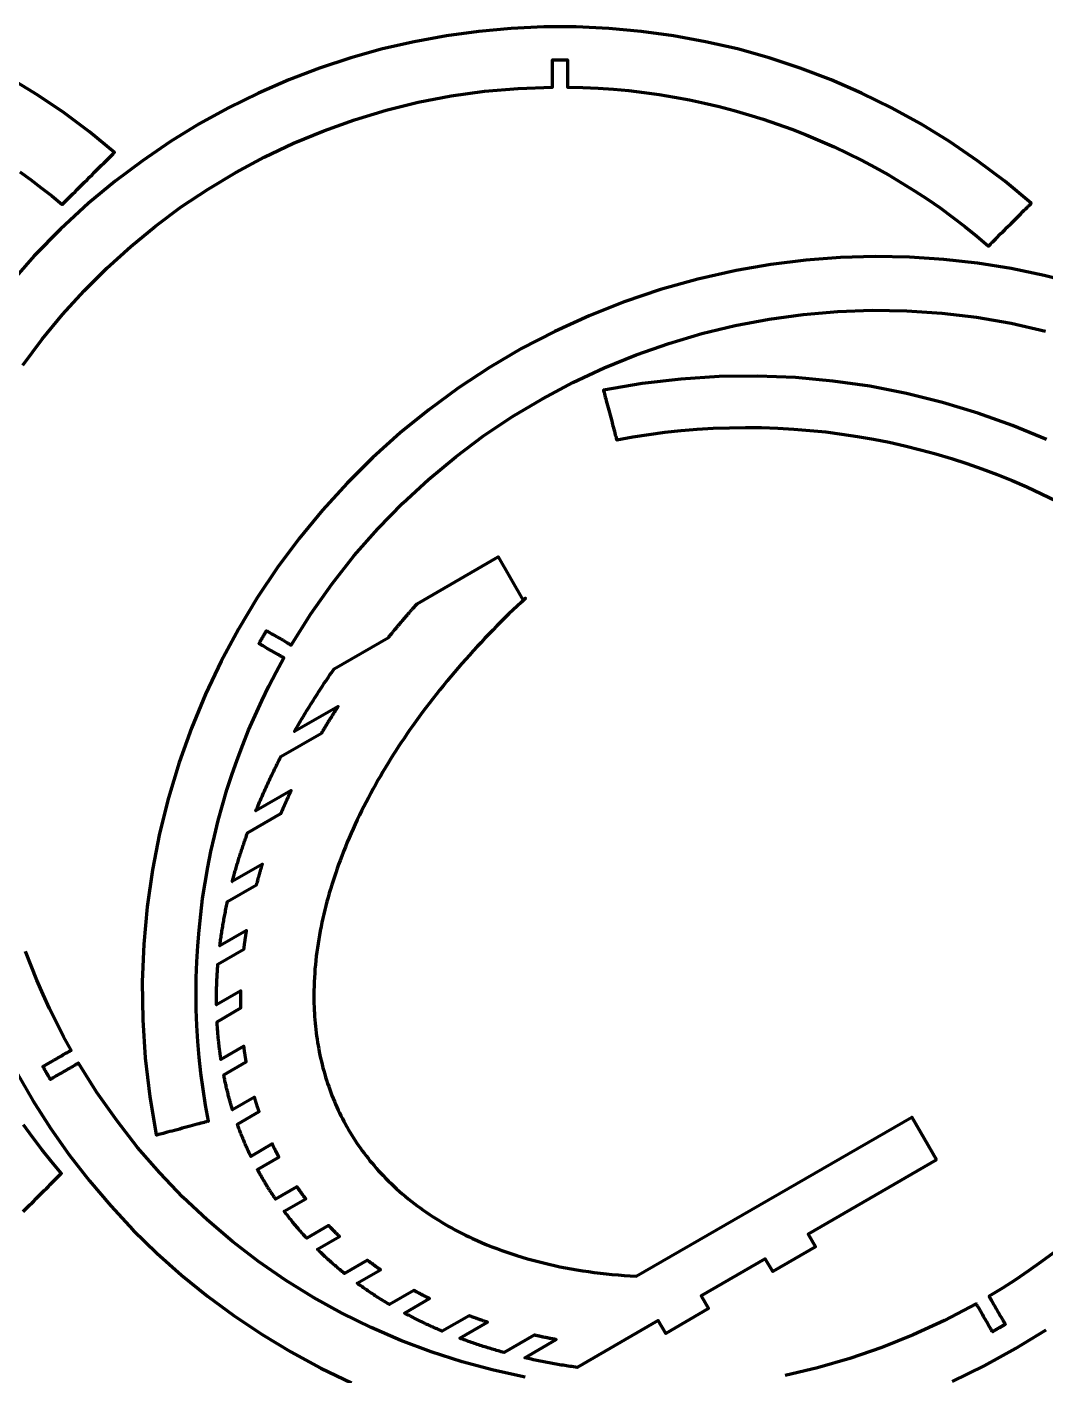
# Model space of a CAD drawing. Header units: millimetres. Extents: x -231 to 441, y -124 to 422.
# Drawn here: x 127.9 to 333.9, y 141.1 to 413.9 of the extents above; entities that cross this region are included whole.
import ezdxf

# ---------------------------------------------------------------- set-up
doc = ezdxf.new("R2010")
doc.units = ezdxf.units.MM
doc.header["$MEASUREMENT"] = 0

# ---------------------------------------------------------------- blocks, each defined once
blk = doc.blocks.new('block 8')
at = {"color": 7, "lineweight": 70, "true_color": 0xffffff}
blk.add_lwpolyline([(126.47, 384.57), (128.67, 382.99), (130.83, 381.35), (132.97, 379.67), (135.06, 377.93), (135.34, 378.21), (135.54, 378.41), (135.8, 378.67), (136.09, 378.96), (136.43, 379.3), (137.21, 380.08), (137.65, 380.52), (138.11, 380.98), (138.58, 381.45), (139.58, 382.45), (140.09, 382.95), (140.59, 383.47), (141.1, 383.97), (141.61, 384.48), (143.03, 385.9), (143.47, 386.34), (143.87, 386.74), (144.88, 387.75), (145.14, 388.01), (145.34, 388.21), (145.59, 388.46), (145.62, 388.49), (140.6, 392.62), (135.44, 396.47), (130.14, 400.05), (124.72, 403.35)], dxfattribs=at)
blk = doc.blocks.new('block 11')
at = {"color": 7, "lineweight": 70, "true_color": 0xffffff}
for points in [[(127.12, 345.47), (131.01, 350.69), (135.14, 355.7), (139.51, 360.51), (144.1, 365.09), (148.92, 369.45), (153.94, 373.58), (159.16, 377.46), (164.57, 381.08), (170.17, 384.44), (175.94, 387.54), (181.88, 390.35), (187.97, 392.87), (194.22, 395.09), (200.6, 397.01), (207.11, 398.62), (213.74, 399.9), (220.49, 400.85), (227.34, 401.45), (234.28, 401.71), (234.28, 407.22), (234.33, 407.22), (234.47, 407.22), (234.57, 407.22), (234.62, 407.22), (234.67, 407.22), (234.72, 407.22), (234.77, 407.22), (234.81, 407.22), (234.91, 407.22), (234.96, 407.22), (235.1, 407.22), (235.2, 407.23), (235.25, 407.23), (235.3, 407.23), (235.35, 407.23), (235.39, 407.23), (235.44, 407.23), (235.49, 407.23), (235.54, 407.23), (235.59, 407.23), (235.68, 407.23), (235.88, 407.23), (235.97, 407.23), (236.02, 407.23), (236.07, 407.23), (236.12, 407.23), (236.17, 407.23), (236.22, 407.23), (236.27, 407.23), (236.31, 407.23), (236.36, 407.23), (236.46, 407.22), (236.6, 407.22), (236.65, 407.22), (236.75, 407.22), (236.8, 407.22), (236.85, 407.22), (236.89, 407.22), (236.94, 407.22), (236.99, 407.22), (237.09, 407.22), (237.23, 407.22), (237.28, 407.22), (237.28, 401.71), (240.41, 401.64), (243.53, 401.49), (246.64, 401.28), (249.73, 400.99), (252.82, 400.62), (255.89, 400.19), (258.95, 399.69), (261.99, 399.11), (265.02, 398.47), (268.02, 397.75), (271.01, 396.97), (273.98, 396.12), (276.92, 395.2), (279.84, 394.21), (282.74, 393.16), (285.61, 392.04), (288.46, 390.85), (291.28, 389.59), (294.07, 388.27), (296.83, 386.89), (299.56, 385.44), (302.26, 383.92), (304.92, 382.35), (307.55, 380.7), (310.14, 379), (312.7, 377.24), (315.21, 375.41), (317.69, 373.52), (320.13, 371.57), (322.53, 369.55), (322.93, 369.95), (323.13, 370.16), (323.38, 370.41), (323.66, 370.69), (323.96, 370.99), (325.03, 372.05), (325.42, 372.44), (325.82, 372.85), (326.23, 373.26), (327.06, 374.09), (327.48, 374.5), (329.05, 376.08), (329.41, 376.44), (329.74, 376.77), (330.04, 377.07), (330.32, 377.35), (330.56, 377.59), (330.94, 377.97), (331.06, 378.09), (331.14, 378.17), (331.16, 378.19), (325.8, 382.65), (320.27, 386.81), (314.59, 390.68), (308.78, 394.24), (302.85, 397.51), (296.81, 400.49), (290.66, 403.16), (284.42, 405.54), (278.1, 407.62), (271.71, 409.41), (265.25, 410.89), (258.76, 412.08), (252.22, 412.98), (245.66, 413.57), (239.08, 413.87), (232.49, 413.87), (225.91, 413.57), (219.35, 412.98), (212.81, 412.08), (206.31, 410.89), (199.86, 409.41), (193.47, 407.63), (187.15, 405.54), (180.91, 403.17), (174.76, 400.49), (168.72, 397.52), (162.78, 394.25), (156.98, 390.68), (151.3, 386.81), (145.77, 382.65), (140.4, 378.19), (134.71, 372.98), (129.37, 367.53), (124.36, 361.86)], [(127.15, 174.18), (128.12, 175.15), (128.49, 175.52), (128.89, 175.92), (129.3, 176.32), (129.72, 176.74), (130.14, 177.17), (131.43, 178.46), (131.85, 178.88), (132.26, 179.29), (132.65, 179.68), (133.03, 180.06), (133.38, 180.41), (133.7, 180.73), (134.47, 181.5), (134.65, 181.68), (134.78, 181.81), (134.89, 181.92), (132.88, 184.32), (130.93, 186.76), (129.04, 189.23), (127.21, 191.75)]]:
    blk.add_lwpolyline(points, dxfattribs=at)
blk = doc.blocks.new('block 12')
at = {"color": 7, "lineweight": 70, "true_color": 0xffffff}
for points in [[(323.29, 149.87), (323.28, 149.89), (323.25, 149.94), (323.2, 150.03), (323.13, 150.14), (323.05, 150.29), (322.95, 150.46), (322.84, 150.65), (322.72, 150.86), (322.59, 151.09), (322.44, 151.34), (322.29, 151.6), (322.14, 151.87), (321.98, 152.14), (321.82, 152.43), (321.65, 152.71), (321.49, 152.99), (321.33, 153.28), (321.17, 153.55), (321.01, 153.82), (320.86, 154.08), (320.72, 154.33), (320.59, 154.56), (320.46, 154.77), (320.35, 154.96), (320.25, 155.13), (320.17, 155.28), (320.1, 155.39), (320.05, 155.48), (320.02, 155.54), (320.01, 155.55), (313.58, 152.16), (307.28, 149.24), (300.89, 146.67), (294.43, 144.45), (287.92, 142.58), (281.36, 141.04)], [(228.74, 140.68), (222.33, 142.08), (215.99, 143.78), (209.74, 145.79), (203.59, 148.1), (197.56, 150.72), (191.65, 153.62), (185.88, 156.83), (180.25, 160.32), (174.79, 164.09), (169.5, 168.15), (164.4, 172.49), (159.49, 177.11), (154.79, 182), (150.32, 187.16), (146.08, 192.59), (142.09, 198.28), (138.35, 204.23), (138.34, 204.22), (138.28, 204.19), (138.2, 204.14), (138.09, 204.08), (137.96, 204), (137.8, 203.91), (137.61, 203.8), (137.41, 203.69), (137.19, 203.56), (136.96, 203.43), (136.71, 203.28), (136.46, 203.13), (136.19, 202.98), (135.92, 202.83), (135.65, 202.67), (135.37, 202.51), (135.1, 202.35), (134.83, 202.19), (134.56, 202.04), (134.31, 201.89), (134.06, 201.75), (133.83, 201.62), (133.61, 201.49), (133.4, 201.37), (133.22, 201.27), (133.06, 201.17), (132.93, 201.09), (132.81, 201.03), (132.73, 200.99), (132.68, 200.96), (132.67, 200.94), (132.62, 201.03), (132.57, 201.11), (132.52, 201.19), (132.47, 201.28), (132.37, 201.45), (132.32, 201.53), (132.22, 201.7), (132.18, 201.78), (132.13, 201.86), (132.08, 201.95), (132.03, 202.03), (131.98, 202.11), (131.93, 202.2), (131.88, 202.28), (131.84, 202.37), (131.79, 202.45), (131.69, 202.62), (131.64, 202.7), (131.59, 202.79), (131.55, 202.87), (131.5, 202.95), (131.45, 203.04), (131.4, 203.12), (131.36, 203.21), (131.31, 203.29), (131.26, 203.38), (131.21, 203.46), (131.17, 203.54), (131.18, 203.55), (131.23, 203.58), (131.31, 203.63), (131.42, 203.69), (131.56, 203.77), (131.72, 203.87), (131.9, 203.97), (132.11, 204.09), (132.33, 204.21), (132.56, 204.35), (132.81, 204.49), (133.06, 204.64), (133.33, 204.79), (133.6, 204.95), (133.87, 205.11), (134.15, 205.27), (134.42, 205.42), (134.69, 205.58), (134.96, 205.73), (135.21, 205.88), (135.46, 206.02), (135.69, 206.16), (135.91, 206.29), (136.11, 206.4), (136.3, 206.51), (136.46, 206.6), (136.59, 206.68), (136.7, 206.74), (136.78, 206.79), (136.84, 206.82), (136.85, 206.83), (135.33, 209.61), (133.88, 212.41), (132.5, 215.25), (131.19, 218.11), (129.94, 221), (128.77, 223.91), (127.66, 226.84)], [(125.78, 202.4), (129.1, 196.66), (132.67, 191.07), (136.5, 185.65), (140.57, 180.4), (144.89, 175.34), (149.43, 170.46), (154.21, 165.79), (159.21, 161.33), (164.43, 157.09), (169.86, 153.07), (175.5, 149.3), (181.34, 145.78), (187.38, 142.51), (193.61, 139.51)], [(315.12, 139.79), (321.63, 142.98), (327.98, 146.48), (334.15, 150.29)], [(335.68, 165.87), (333.16, 163.99), (330.59, 162.17), (327.97, 160.41), (325.31, 158.7), (322.61, 157.05), (322.62, 157.04), (322.65, 156.98), (322.7, 156.89), (322.77, 156.78), (322.85, 156.63), (322.95, 156.46), (323.06, 156.27), (323.19, 156.06), (323.32, 155.83), (323.46, 155.58), (323.61, 155.32), (323.76, 155.05), (323.92, 154.78), (324.09, 154.49), (324.41, 153.93), (324.58, 153.64), (324.74, 153.37), (324.89, 153.1), (325.04, 152.84), (325.18, 152.59), (325.32, 152.36), (325.44, 152.15), (325.55, 151.96), (325.65, 151.79), (325.73, 151.64), (325.8, 151.53), (325.85, 151.44), (325.88, 151.39), (325.89, 151.37), (325.85, 151.34), (325.81, 151.32), (325.76, 151.29), (325.63, 151.21), (325.59, 151.19), (325.55, 151.16), (325.5, 151.14), (325.46, 151.11), (325.38, 151.06), (325.33, 151.04), (325.29, 151.01), (325.25, 150.99), (325.2, 150.96), (325.16, 150.94), (325.12, 150.91), (325.07, 150.89), (325.03, 150.86), (324.99, 150.84), (324.94, 150.81), (324.86, 150.76), (324.81, 150.74), (324.77, 150.71), (324.73, 150.69), (324.68, 150.66), (324.64, 150.64), (324.6, 150.61), (324.55, 150.59), (324.51, 150.56), (324.47, 150.54), (324.42, 150.51), (324.29, 150.44), (324.25, 150.41), (324.21, 150.39), (324.16, 150.36), (324.12, 150.34), (324.08, 150.31), (323.99, 150.26), (323.95, 150.24), (323.9, 150.21), (323.77, 150.14), (323.73, 150.11), (323.69, 150.09), (323.64, 150.06), (323.47, 149.96), (323.43, 149.94), (323.34, 149.89), (323.29, 149.87)]]:
    blk.add_lwpolyline(points, dxfattribs=at)
blk = doc.blocks.new('block 14')
at = {"color": 7, "lineweight": 70, "true_color": 0xffffff}
blk.add_lwpolyline([(340.38, 361.9), (333.77, 363.59), (327.08, 364.98), (320.3, 366.07), (313.45, 366.84), (306.54, 367.29), (299.58, 367.42), (292.58, 367.22), (285.54, 366.69), (278.48, 365.82), (271.41, 364.59), (263.69, 362.86), (256.15, 360.75), (248.81, 358.28), (241.67, 355.45), (234.73, 352.28), (228.01, 348.78), (221.52, 344.97), (215.26, 340.85), (209.23, 336.43), (203.46, 331.74), (197.95, 326.78), (192.7, 321.56), (187.72, 316.09), (183.03, 310.39), (178.62, 304.48), (174.51, 298.35), (170.71, 292.03), (167.22, 285.52), (164.05, 278.85), (161.22, 272.01), (158.72, 265.02), (156.56, 257.9), (154.76, 250.66), (153.33, 243.3), (152.26, 235.84), (151.57, 228.3), (151.27, 220.68), (151.37, 213), (151.86, 205.27), (152.77, 197.49), (154.1, 189.69), (154.13, 189.7), (154.23, 189.73), (154.39, 189.77), (154.61, 189.83), (154.88, 189.9), (155.19, 189.99), (155.55, 190.08), (155.94, 190.19), (156.37, 190.3), (156.83, 190.43), (157.31, 190.55), (157.8, 190.69), (158.32, 190.82), (158.84, 190.96), (159.36, 191.1), (159.89, 191.24), (160.41, 191.39), (160.92, 191.52), (161.42, 191.65), (161.9, 191.78), (162.35, 191.91), (162.78, 192.02), (163.18, 192.13), (163.53, 192.22), (163.85, 192.31), (164.12, 192.38), (164.33, 192.44), (164.49, 192.48), (164.59, 192.51), (164.63, 192.51), (164.05, 195.72), (163.55, 198.94), (163.13, 202.16), (162.78, 205.38), (162.52, 208.61), (162.32, 211.84), (162.2, 215.07), (162.16, 218.29), (162.19, 221.51), (162.3, 224.73), (162.48, 227.94), (162.74, 231.15), (163.08, 234.35), (163.48, 237.54), (163.96, 240.72), (164.52, 243.88), (165.14, 247.04), (165.85, 250.17), (166.62, 253.29), (167.47, 256.4), (168.39, 259.49), (169.38, 262.55), (170.45, 265.6), (171.59, 268.62), (172.79, 271.62), (174.08, 274.59), (175.43, 277.54), (176.85, 280.46), (178.35, 283.35), (179.91, 286.21), (179.9, 286.22), (179.85, 286.24), (179.78, 286.29), (179.68, 286.34), (179.56, 286.41), (179.42, 286.49), (179.26, 286.59), (179.08, 286.69), (178.88, 286.8), (178.68, 286.92), (178.46, 287.05), (178.23, 287.18), (178, 287.31), (177.76, 287.45), (177.52, 287.59), (177.28, 287.73), (177.03, 287.87), (176.8, 288.01), (176.56, 288.14), (176.34, 288.27), (176.12, 288.4), (175.91, 288.52), (175.72, 288.63), (175.54, 288.73), (175.38, 288.82), (175.24, 288.9), (175.12, 288.97), (175.02, 289.03), (174.95, 289.07), (174.91, 289.1), (174.89, 289.11), (174.94, 289.19), (174.99, 289.27), (175.03, 289.36), (175.08, 289.44), (175.18, 289.61), (175.27, 289.78), (175.32, 289.86), (175.42, 290.03), (175.47, 290.12), (175.51, 290.2), (175.56, 290.28), (175.61, 290.37), (175.66, 290.45), (175.71, 290.54), (175.76, 290.62), (175.81, 290.7), (175.85, 290.79), (175.9, 290.87), (175.95, 290.95), (176, 291.04), (176.05, 291.12), (176.1, 291.2), (176.15, 291.29), (176.2, 291.37), (176.24, 291.45), (176.29, 291.54), (176.34, 291.62), (176.39, 291.7), (176.41, 291.69), (176.45, 291.67), (176.52, 291.63), (176.62, 291.57), (176.74, 291.5), (176.88, 291.42), (177.04, 291.33), (177.22, 291.22), (177.42, 291.11), (177.62, 290.99), (177.84, 290.87), (178.07, 290.74), (178.3, 290.6), (178.54, 290.46), (178.78, 290.33), (179.02, 290.19), (179.27, 290.04), (179.5, 289.91), (179.74, 289.77), (179.97, 289.64), (180.18, 289.52), (180.39, 289.4), (180.58, 289.29), (180.76, 289.18), (180.92, 289.09), (181.06, 289.01), (181.18, 288.94), (181.28, 288.88), (181.35, 288.84), (181.4, 288.81), (181.41, 288.81), (185.38, 295.12), (189.64, 301.16), (194.16, 306.9), (198.94, 312.34), (203.96, 317.49), (209.21, 322.34), (214.68, 326.89), (220.34, 331.13), (226.2, 335.05), (232.23, 338.66), (238.41, 341.94), (244.74, 344.91), (251.21, 347.55), (257.79, 349.85), (264.48, 351.83), (271.25, 353.46), (278.11, 354.76), (285.02, 355.7), (291.99, 356.3), (298.99, 356.55), (306.01, 356.44), (313.04, 355.96), (320.07, 355.13), (327.08, 353.93), (334.05, 352.35)], dxfattribs=at)
blk = doc.blocks.new('block 15')
at = {"color": 7, "lineweight": 70, "true_color": 0xffffff}
blk.add_lwpolyline([(334.27, 330.38), (327.39, 333.24), (320.36, 335.75), (313.2, 337.91), (305.91, 339.72), (298.51, 341.16), (291.01, 342.23), (283.42, 342.92), (275.75, 343.22), (268.02, 343.12), (260.24, 342.62), (252.43, 341.7), (244.58, 340.36), (244.59, 340.33), (244.61, 340.24), (244.66, 340.08), (244.71, 339.88), (244.78, 339.62), (244.86, 339.32), (244.95, 338.98), (245.05, 338.6), (245.16, 338.19), (245.28, 337.76), (245.4, 337.3), (245.53, 336.83), (245.66, 336.34), (245.79, 335.84), (245.93, 335.34), (246.06, 334.84), (246.19, 334.35), (246.32, 333.86), (246.45, 333.38), (246.57, 332.93), (246.69, 332.49), (246.8, 332.09), (246.9, 331.71), (246.99, 331.37), (247.07, 331.07), (247.14, 330.81), (247.19, 330.61), (247.24, 330.45), (247.26, 330.36), (247.27, 330.33), (250.51, 330.91), (253.77, 331.42), (257.02, 331.85), (260.28, 332.2), (263.55, 332.47), (266.81, 332.67), (270.08, 332.79), (273.34, 332.84), (276.6, 332.8), (279.85, 332.7), (283.1, 332.51), (286.34, 332.25), (289.58, 331.92), (292.8, 331.51), (296.02, 331.02), (299.22, 330.46), (302.41, 329.83), (305.58, 329.12), (308.74, 328.34), (311.88, 327.48), (315, 326.55), (318.1, 325.55), (321.18, 324.47), (324.24, 323.32), (327.27, 322.1), (330.28, 320.8), (333.26, 319.43), (336.21, 317.99)], dxfattribs=at)
blk = doc.blocks.new('block 17')
at = {"color": 7, "lineweight": 70, "true_color": 0xffffff}
blk.add_lwpolyline([(312.01, 184.66), (286, 169.64), (287.5, 167.05), (278.84, 162.05), (277.34, 164.64), (264.35, 157.14), (265.85, 154.55), (257.19, 149.55), (255.69, 152.14), (239.25, 142.65), (238.9, 142.7), (238.54, 142.75), (238.19, 142.81), (237.83, 142.86), (237.47, 142.91), (237.12, 142.97), (236.76, 143.03), (236.41, 143.08), (236.05, 143.14), (235.7, 143.2), (235.34, 143.26), (234.99, 143.32), (234.64, 143.39), (234.28, 143.45), (233.93, 143.51), (233.58, 143.58), (233.22, 143.65), (232.87, 143.71), (232.52, 143.78), (232.16, 143.85), (231.81, 143.93), (231.46, 144), (231.11, 144.07), (230.75, 144.14), (230.4, 144.22), (230.05, 144.3), (229.7, 144.38), (229.35, 144.45), (229, 144.53), (228.65, 144.61), (235.02, 148.29), (234.94, 148.3), (234.87, 148.32), (234.72, 148.35), (234.64, 148.36), (234.57, 148.37), (234.5, 148.39), (234.42, 148.4), (234.35, 148.42), (234.27, 148.43), (234.2, 148.44), (234.05, 148.47), (233.9, 148.5), (233.83, 148.52), (233.75, 148.53), (233.68, 148.54), (233.6, 148.56), (233.53, 148.57), (233.45, 148.59), (233.38, 148.6), (233.31, 148.62), (233.23, 148.63), (233.16, 148.65), (233.01, 148.68), (232.93, 148.69), (232.86, 148.71), (232.78, 148.72), (232.71, 148.74), (232.57, 148.77), (232.43, 148.8), (232.36, 148.81), (232.28, 148.83), (232.21, 148.84), (232.14, 148.86), (232.07, 148.87), (232, 148.89), (231.93, 148.9), (231.86, 148.92), (231.79, 148.93), (231.72, 148.95), (231.65, 148.96), (231.58, 148.98), (231.5, 148.99), (231.43, 149.01), (231.36, 149.02), (231.29, 149.04), (231.22, 149.05), (231.15, 149.07), (231.01, 149.1), (230.94, 149.12), (230.87, 149.13), (230.79, 149.15), (230.72, 149.16), (230.58, 149.19), (224.48, 145.67), (224.18, 145.75), (223.87, 145.84), (223.57, 145.93), (223.27, 146.01), (222.97, 146.1), (222.66, 146.19), (222.36, 146.28), (222.06, 146.37), (221.76, 146.46), (221.46, 146.55), (221.16, 146.64), (220.86, 146.74), (220.56, 146.83), (220.26, 146.92), (219.96, 147.02), (219.66, 147.12), (219.36, 147.22), (219.06, 147.32), (218.77, 147.42), (218.47, 147.52), (218.17, 147.62), (217.87, 147.72), (217.58, 147.82), (217.28, 147.93), (216.98, 148.03), (216.69, 148.14), (216.39, 148.25), (216.1, 148.36), (215.8, 148.47), (215.51, 148.58), (221.1, 151.81), (221.04, 151.83), (220.98, 151.85), (220.92, 151.87), (220.79, 151.91), (220.73, 151.93), (220.67, 151.95), (220.6, 151.97), (220.48, 152.01), (220.41, 152.04), (220.29, 152.08), (220.16, 152.12), (220.1, 152.14), (220.04, 152.16), (219.98, 152.19), (219.91, 152.21), (219.85, 152.23), (219.79, 152.25), (219.73, 152.27), (219.66, 152.29), (219.54, 152.34), (219.48, 152.36), (219.41, 152.38), (219.35, 152.4), (219.29, 152.42), (219.23, 152.44), (219.17, 152.47), (219.11, 152.49), (219.05, 152.51), (218.99, 152.53), (218.87, 152.57), (218.81, 152.59), (218.75, 152.62), (218.63, 152.66), (218.57, 152.68), (218.51, 152.7), (218.39, 152.74), (218.33, 152.77), (218.27, 152.79), (218.21, 152.81), (218.15, 152.83), (218.09, 152.85), (218.03, 152.88), (217.97, 152.9), (217.91, 152.92), (217.85, 152.94), (217.79, 152.96), (217.73, 152.99), (217.68, 153.01), (217.62, 153.03), (217.56, 153.05), (217.5, 153.07), (217.44, 153.1), (217.38, 153.12), (211.96, 149.99), (211.7, 150.1), (211.44, 150.21), (211.18, 150.33), (210.92, 150.44), (210.66, 150.55), (210.4, 150.67), (210.14, 150.78), (209.89, 150.9), (209.63, 151.02), (209.37, 151.13), (209.11, 151.25), (208.86, 151.37), (208.6, 151.49), (208.34, 151.61), (208.09, 151.74), (207.84, 151.86), (207.58, 151.98), (207.33, 152.1), (207.07, 152.23), (206.82, 152.36), (206.57, 152.48), (206.31, 152.61), (206.06, 152.74), (205.81, 152.87), (205.56, 153), (205.31, 153.13), (205.06, 153.26), (204.81, 153.39), (204.56, 153.52), (204.31, 153.66), (209.38, 156.58), (209.33, 156.61), (209.27, 156.64), (209.17, 156.69), (209.11, 156.72), (209.06, 156.74), (209.01, 156.77), (208.95, 156.8), (208.9, 156.82), (208.85, 156.85), (208.79, 156.88), (208.74, 156.9), (208.69, 156.93), (208.58, 156.98), (208.53, 157.01), (208.48, 157.04), (208.42, 157.06), (208.32, 157.12), (208.26, 157.15), (208.21, 157.17), (208.11, 157.23), (208.05, 157.25), (208, 157.28), (207.89, 157.34), (207.84, 157.36), (207.79, 157.39), (207.74, 157.42), (207.69, 157.45), (207.64, 157.47), (207.59, 157.5), (207.48, 157.55), (207.44, 157.58), (207.38, 157.6), (207.33, 157.63), (207.28, 157.66), (207.23, 157.69), (207.18, 157.71), (207.13, 157.74), (207.03, 157.79), (206.98, 157.82), (206.93, 157.85), (206.83, 157.9), (206.78, 157.93), (206.73, 157.96), (206.68, 157.98), (206.63, 158.01), (206.58, 158.04), (206.53, 158.06), (206.48, 158.09), (206.43, 158.12), (206.38, 158.15), (206.33, 158.17), (206.28, 158.2), (206.23, 158.23), (201.28, 155.37), (201.06, 155.51), (200.84, 155.64), (200.61, 155.78), (200.39, 155.91), (200.17, 156.05), (199.94, 156.19), (199.72, 156.32), (199.5, 156.46), (199.28, 156.6), (199.06, 156.74), (198.84, 156.88), (198.62, 157.02), (198.4, 157.16), (198.19, 157.31), (197.97, 157.45), (197.75, 157.59), (197.53, 157.74), (197.32, 157.89), (197.1, 158.03), (196.89, 158.18), (196.67, 158.33), (196.46, 158.48), (196.24, 158.63), (196.03, 158.78), (195.82, 158.93), (195.61, 159.08), (195.39, 159.23), (195.18, 159.38), (194.97, 159.54), (194.76, 159.69), (199.47, 162.41), (199.43, 162.44), (199.34, 162.51), (199.29, 162.54), (199.2, 162.6), (199.16, 162.63), (199.11, 162.66), (199.07, 162.69), (198.98, 162.76), (198.94, 162.79), (198.89, 162.82), (198.85, 162.85), (198.76, 162.92), (198.71, 162.95), (198.62, 163.01), (198.58, 163.04), (198.49, 163.11), (198.44, 163.14), (198.35, 163.2), (198.31, 163.24), (198.18, 163.33), (198.13, 163.37), (198.09, 163.4), (198.05, 163.43), (198, 163.46), (197.92, 163.52), (197.83, 163.59), (197.75, 163.65), (197.71, 163.68), (197.66, 163.71), (197.62, 163.74), (197.58, 163.77), (197.54, 163.8), (197.49, 163.84), (197.45, 163.87), (197.41, 163.9), (197.37, 163.93), (197.33, 163.96), (197.24, 164.03), (197.2, 164.06), (197.16, 164.09), (197.12, 164.12), (197.03, 164.19), (196.95, 164.25), (196.86, 164.31), (196.82, 164.34), (192.19, 161.67), (192, 161.83), (191.81, 161.98), (191.62, 162.14), (191.43, 162.29), (191.23, 162.45), (191.05, 162.61), (190.86, 162.77), (190.67, 162.93), (190.48, 163.09), (190.29, 163.25), (190.11, 163.41), (189.92, 163.57), (189.74, 163.73), (189.55, 163.9), (189.37, 164.06), (189.19, 164.22), (189, 164.39), (188.82, 164.55), (188.64, 164.72), (188.46, 164.88), (188.28, 165.05), (188.1, 165.22), (187.92, 165.39), (187.74, 165.55), (187.57, 165.72), (187.39, 165.89), (187.21, 166.06), (187.04, 166.23), (186.86, 166.4), (186.69, 166.58), (191.17, 169.16), (191.09, 169.24), (191.06, 169.27), (191.02, 169.31), (190.98, 169.34), (190.94, 169.38), (190.87, 169.45), (190.83, 169.49), (190.8, 169.52), (190.72, 169.6), (190.68, 169.63), (190.65, 169.67), (190.61, 169.7), (190.57, 169.74), (190.53, 169.78), (190.5, 169.81), (190.46, 169.85), (190.39, 169.92), (190.31, 169.99), (190.28, 170.03), (190.24, 170.07), (190.2, 170.1), (190.17, 170.14), (190.09, 170.21), (190.06, 170.25), (190.02, 170.29), (189.98, 170.32), (189.95, 170.36), (189.91, 170.39), (189.88, 170.43), (189.84, 170.46), (189.81, 170.5), (189.77, 170.54), (189.74, 170.57), (189.7, 170.61), (189.67, 170.64), (189.63, 170.68), (189.6, 170.71), (189.56, 170.75), (189.53, 170.78), (189.49, 170.82), (189.46, 170.86), (189.39, 170.93), (189.35, 170.96), (189.32, 171), (189.28, 171.04), (189.25, 171.07), (189.21, 171.11), (189.18, 171.14), (189.14, 171.18), (189.11, 171.21), (189.07, 171.25), (189.04, 171.29), (188.97, 171.36), (184.53, 168.8), (184.37, 168.97), (184.21, 169.15), (184.05, 169.32), (183.89, 169.5), (183.74, 169.67), (183.58, 169.85), (183.42, 170.03), (183.27, 170.21), (183.11, 170.38), (182.95, 170.56), (182.8, 170.74), (182.65, 170.92), (182.49, 171.1), (182.34, 171.28), (182.19, 171.47), (182.03, 171.65), (181.89, 171.83), (181.73, 172.01), (181.59, 172.2), (181.44, 172.38), (181.29, 172.57), (181.14, 172.75), (180.99, 172.94), (180.85, 173.12), (180.7, 173.31), (180.56, 173.5), (180.41, 173.69), (180.27, 173.87), (180.12, 174.06), (179.98, 174.25), (184.34, 176.77), (184.28, 176.85), (184.25, 176.89), (184.22, 176.93), (184.19, 176.97), (184.13, 177.05), (184.07, 177.13), (184.04, 177.17), (183.98, 177.25), (183.92, 177.33), (183.86, 177.41), (183.83, 177.45), (183.8, 177.49), (183.77, 177.53), (183.74, 177.57), (183.71, 177.61), (183.68, 177.65), (183.65, 177.69), (183.62, 177.74), (183.56, 177.82), (183.53, 177.86), (183.5, 177.9), (183.47, 177.94), (183.44, 177.98), (183.41, 178.02), (183.35, 178.1), (183.33, 178.14), (183.3, 178.18), (183.27, 178.22), (183.24, 178.26), (183.21, 178.3), (183.18, 178.34), (183.16, 178.38), (183.1, 178.45), (183.07, 178.49), (183.01, 178.57), (182.99, 178.61), (182.96, 178.65), (182.9, 178.73), (182.87, 178.77), (182.82, 178.85), (182.79, 178.89), (182.73, 178.97), (182.71, 179.01), (182.68, 179.05), (182.62, 179.13), (182.6, 179.17), (182.57, 179.21), (178.23, 176.7), (178.13, 176.85), (178.02, 177.01), (177.92, 177.16), (177.82, 177.31), (177.72, 177.46), (177.62, 177.61), (177.52, 177.77), (177.42, 177.92), (177.32, 178.07), (177.22, 178.23), (177.12, 178.38), (177.02, 178.54), (176.92, 178.69), (176.83, 178.84), (176.73, 179), (176.63, 179.16), (176.53, 179.31), (176.44, 179.47), (176.34, 179.63), (176.25, 179.78), (176.15, 179.94), (176.06, 180.1), (175.97, 180.25), (175.87, 180.41), (175.78, 180.57), (175.69, 180.73), (175.59, 180.89), (175.5, 181.05), (175.41, 181.21), (175.32, 181.37), (175.23, 181.53), (175.2, 181.57), (175.16, 181.65), (175.12, 181.72), (175.08, 181.8), (175.05, 181.84), (175.03, 181.88), (174.99, 181.95), (174.97, 181.99), (174.95, 182.03), (174.91, 182.11), (174.86, 182.19), (174.84, 182.22), (174.82, 182.26), (174.8, 182.3), (174.78, 182.34), (174.76, 182.38), (174.74, 182.42), (174.72, 182.45), (174.69, 182.49), (174.65, 182.57), (174.61, 182.65), (174.59, 182.69), (178.92, 185.19), (178.88, 185.28), (178.85, 185.32), (178.83, 185.36), (178.81, 185.41), (178.78, 185.45), (178.76, 185.5), (178.73, 185.54), (178.71, 185.59), (178.67, 185.67), (178.64, 185.72), (178.6, 185.81), (178.57, 185.85), (178.55, 185.9), (178.53, 185.94), (178.5, 185.99), (178.46, 186.07), (178.44, 186.12), (178.39, 186.21), (178.37, 186.25), (178.32, 186.34), (178.3, 186.39), (178.25, 186.48), (178.23, 186.52), (178.21, 186.57), (178.19, 186.61), (178.16, 186.65), (178.14, 186.69), (178.12, 186.74), (178.1, 186.78), (178.06, 186.87), (178.03, 186.91), (177.99, 187), (177.97, 187.04), (177.93, 187.13), (177.91, 187.17), (177.89, 187.22), (177.86, 187.26), (177.84, 187.3), (177.82, 187.35), (177.8, 187.39), (177.78, 187.43), (177.76, 187.48), (177.72, 187.56), (177.69, 187.61), (177.65, 187.69), (177.63, 187.74), (177.61, 187.78), (177.59, 187.83), (177.57, 187.87), (173.23, 185.36), (173.13, 185.58), (173.02, 185.79), (172.92, 186), (172.82, 186.22), (172.73, 186.43), (172.63, 186.64), (172.53, 186.86), (172.43, 187.07), (172.34, 187.29), (172.24, 187.51), (172.15, 187.72), (172.05, 187.94), (171.96, 188.15), (171.87, 188.37), (171.78, 188.59), (171.69, 188.8), (171.6, 189.02), (171.51, 189.24), (171.42, 189.46), (171.34, 189.68), (171.25, 189.89), (171.16, 190.11), (171.08, 190.33), (170.99, 190.55), (170.91, 190.77), (170.83, 190.99), (170.74, 191.21), (170.66, 191.43), (170.58, 191.65), (170.5, 191.87), (174.9, 194.41), (174.87, 194.51), (174.85, 194.56), (174.84, 194.61), (174.82, 194.65), (174.8, 194.7), (174.78, 194.75), (174.75, 194.85), (174.74, 194.9), (174.72, 194.94), (174.7, 194.99), (174.69, 195.04), (174.67, 195.09), (174.66, 195.14), (174.64, 195.19), (174.62, 195.24), (174.61, 195.29), (174.59, 195.33), (174.58, 195.38), (174.54, 195.48), (174.53, 195.53), (174.51, 195.58), (174.48, 195.67), (174.47, 195.72), (174.45, 195.77), (174.42, 195.87), (174.4, 195.92), (174.39, 195.96), (174.37, 196.01), (174.36, 196.06), (174.34, 196.11), (174.31, 196.2), (174.3, 196.25), (174.28, 196.3), (174.27, 196.34), (174.26, 196.39), (174.24, 196.44), (174.21, 196.53), (174.18, 196.63), (174.17, 196.67), (174.15, 196.72), (174.13, 196.82), (174.11, 196.86), (174.08, 196.96), (174.07, 197.01), (174.05, 197.05), (174.04, 197.1), (174.03, 197.15), (174, 197.24), (173.98, 197.29), (173.97, 197.34), (169.53, 194.78), (169.46, 195.01), (169.39, 195.24), (169.32, 195.47), (169.25, 195.71), (169.19, 195.94), (169.12, 196.17), (169.05, 196.4), (168.99, 196.64), (168.92, 196.87), (168.86, 197.1), (168.8, 197.34), (168.73, 197.57), (168.67, 197.81), (168.61, 198.04), (168.55, 198.28), (168.49, 198.51), (168.44, 198.75), (168.38, 198.98), (168.32, 199.22), (168.26, 199.46), (168.21, 199.69), (168.15, 199.93), (168.1, 200.17), (168.05, 200.4), (168, 200.64), (167.94, 200.88), (167.89, 201.12), (167.84, 201.35), (167.8, 201.59), (167.75, 201.83), (172.31, 204.46), (172.29, 204.57), (172.28, 204.62), (172.27, 204.67), (172.26, 204.73), (172.25, 204.78), (172.24, 204.83), (172.23, 204.89), (172.22, 204.99), (172.21, 205.04), (172.2, 205.1), (172.19, 205.15), (172.18, 205.2), (172.17, 205.25), (172.16, 205.36), (172.15, 205.41), (172.14, 205.47), (172.13, 205.52), (172.12, 205.57), (172.11, 205.63), (172.11, 205.68), (172.09, 205.78), (172.08, 205.84), (172.07, 205.89), (172.06, 205.94), (172.06, 205.99), (172.05, 206.05), (172.04, 206.1), (172.03, 206.15), (172.02, 206.2), (172.02, 206.26), (172.01, 206.31), (172, 206.36), (171.99, 206.41), (171.98, 206.46), (171.98, 206.51), (171.97, 206.56), (171.96, 206.62), (171.95, 206.72), (171.93, 206.82), (171.92, 206.92), (171.91, 206.98), (171.9, 207.03), (171.9, 207.08), (171.89, 207.13), (171.88, 207.18), (171.87, 207.29), (171.86, 207.34), (171.86, 207.39), (171.84, 207.49), (171.84, 207.54), (171.83, 207.59), (171.82, 207.65), (167.19, 204.97), (167.18, 205.06), (167.16, 205.14), (167.15, 205.23), (167.14, 205.32), (167.12, 205.41), (167.11, 205.49), (167.1, 205.58), (167.09, 205.67), (167.07, 205.75), (167.06, 205.84), (167.05, 205.93), (167.03, 206.02), (167.02, 206.1), (167.01, 206.19), (167, 206.28), (166.99, 206.36), (166.98, 206.45), (166.96, 206.54), (166.95, 206.63), (166.94, 206.71), (166.93, 206.8), (166.92, 206.89), (166.91, 206.97), (166.9, 207.06), (166.89, 207.15), (166.87, 207.24), (166.86, 207.32), (166.85, 207.41), (166.84, 207.5), (166.83, 207.59), (166.82, 207.68), (166.8, 207.84), (166.78, 208), (166.76, 208.17), (166.74, 208.33), (166.73, 208.5), (166.71, 208.66), (166.69, 208.82), (166.68, 208.99), (166.66, 209.15), (166.64, 209.32), (166.63, 209.48), (166.61, 209.64), (166.6, 209.81), (166.58, 209.97), (166.57, 210.14), (166.55, 210.3), (166.54, 210.46), (166.53, 210.63), (166.52, 210.79), (166.5, 210.95), (166.49, 211.12), (166.48, 211.28), (166.47, 211.45), (166.46, 211.61), (166.44, 211.78), (166.44, 211.94), (166.42, 212.1), (166.41, 212.27), (166.4, 212.43), (166.4, 212.6), (171.23, 215.39), (171.23, 215.45), (171.23, 215.5), (171.23, 215.56), (171.23, 215.68), (171.23, 215.74), (171.22, 215.85), (171.22, 215.96), (171.22, 216.02), (171.22, 216.08), (171.22, 216.19), (171.22, 216.25), (171.22, 216.31), (171.22, 216.37), (171.22, 216.48), (171.22, 216.54), (171.21, 216.6), (171.21, 216.65), (171.21, 216.77), (171.21, 216.83), (171.21, 216.89), (171.21, 216.94), (171.21, 217), (171.21, 217.06), (171.21, 217.11), (171.21, 217.17), (171.21, 217.23), (171.21, 217.34), (171.21, 217.4), (171.21, 217.45), (171.21, 217.51), (171.21, 217.56), (171.21, 217.68), (171.21, 217.73), (171.21, 217.79), (171.21, 217.84), (171.22, 217.9), (171.22, 217.96), (171.22, 218.01), (171.22, 218.12), (171.22, 218.18), (171.22, 218.29), (171.22, 218.35), (171.22, 218.4), (171.22, 218.52), (171.22, 218.57), (171.22, 218.63), (171.23, 218.74), (171.23, 218.79), (171.23, 218.85), (166.28, 215.99), (166.28, 216.27), (166.28, 216.54), (166.28, 216.82), (166.28, 217.1), (166.28, 217.37), (166.28, 217.65), (166.28, 217.92), (166.28, 218.2), (166.29, 218.47), (166.29, 218.75), (166.3, 219.02), (166.3, 219.3), (166.31, 219.57), (166.32, 219.85), (166.33, 220.12), (166.34, 220.4), (166.35, 220.67), (166.37, 220.95), (166.38, 221.23), (166.39, 221.5), (166.41, 221.78), (166.42, 222.05), (166.44, 222.33), (166.46, 222.6), (166.47, 222.88), (166.49, 223.15), (166.51, 223.42), (166.53, 223.7), (166.56, 223.97), (166.58, 224.25), (171.84, 227.28), (171.84, 227.35), (171.85, 227.41), (171.86, 227.47), (171.87, 227.54), (171.87, 227.6), (171.88, 227.66), (171.89, 227.72), (171.91, 227.85), (171.91, 227.91), (171.92, 227.98), (171.93, 228.04), (171.95, 228.16), (171.96, 228.29), (171.97, 228.35), (171.98, 228.41), (171.99, 228.48), (172.01, 228.6), (172.01, 228.67), (172.03, 228.79), (172.04, 228.85), (172.05, 228.92), (172.06, 228.98), (172.07, 229.04), (172.08, 229.11), (172.09, 229.17), (172.09, 229.23), (172.1, 229.29), (172.11, 229.35), (172.12, 229.41), (172.13, 229.48), (172.14, 229.54), (172.15, 229.6), (172.16, 229.66), (172.18, 229.78), (172.19, 229.84), (172.2, 229.96), (172.21, 230.03), (172.22, 230.09), (172.23, 230.15), (172.25, 230.27), (172.26, 230.33), (172.27, 230.39), (172.28, 230.45), (172.29, 230.51), (172.3, 230.57), (172.31, 230.64), (172.32, 230.7), (172.33, 230.76), (172.34, 230.82), (172.35, 230.88), (172.36, 230.94), (172.37, 231), (172.38, 231.06), (166.96, 227.93), (167, 228.24), (167.04, 228.54), (167.08, 228.84), (167.12, 229.14), (167.16, 229.44), (167.2, 229.74), (167.25, 230.04), (167.29, 230.34), (167.34, 230.64), (167.38, 230.94), (167.43, 231.24), (167.48, 231.54), (167.53, 231.84), (167.58, 232.14), (167.63, 232.44), (167.68, 232.74), (167.74, 233.04), (167.79, 233.34), (167.85, 233.63), (167.9, 233.93), (167.96, 234.23), (168.02, 234.53), (168.08, 234.83), (168.13, 235.13), (168.19, 235.42), (168.26, 235.72), (168.32, 236.02), (168.38, 236.32), (168.45, 236.61), (168.51, 236.91), (174.38, 240.3), (174.4, 240.37), (174.42, 240.44), (174.44, 240.51), (174.45, 240.58), (174.47, 240.65), (174.51, 240.79), (174.55, 240.92), (174.57, 240.99), (174.62, 241.2), (174.64, 241.27), (174.68, 241.41), (174.7, 241.48), (174.72, 241.55), (174.74, 241.62), (174.76, 241.69), (174.78, 241.75), (174.8, 241.82), (174.84, 241.96), (174.86, 242.03), (174.9, 242.17), (174.92, 242.24), (174.94, 242.31), (174.96, 242.38), (174.98, 242.45), (175, 242.51), (175.02, 242.58), (175.03, 242.65), (175.05, 242.71), (175.08, 242.78), (175.09, 242.85), (175.11, 242.92), (175.13, 242.98), (175.17, 243.12), (175.21, 243.25), (175.23, 243.32), (175.27, 243.45), (175.32, 243.59), (175.34, 243.65), (175.38, 243.79), (175.4, 243.86), (175.42, 243.92), (175.44, 243.99), (175.48, 244.12), (175.52, 244.26), (175.54, 244.32), (175.56, 244.39), (175.58, 244.46), (169.48, 240.94), (169.49, 240.99), (169.52, 241.1), (169.55, 241.21), (169.58, 241.32), (169.61, 241.43), (169.62, 241.48), (169.64, 241.53), (169.65, 241.59), (169.67, 241.64), (169.68, 241.7), (169.7, 241.75), (169.71, 241.81), (169.73, 241.86), (169.75, 241.97), (169.77, 242.02), (169.78, 242.08), (169.8, 242.13), (169.81, 242.19), (169.83, 242.24), (169.87, 242.4), (169.89, 242.46), (169.9, 242.51), (169.92, 242.57), (169.94, 242.62), (170.01, 242.9), (170.09, 243.17), (170.17, 243.44), (170.24, 243.71), (170.32, 243.98), (170.4, 244.25), (170.48, 244.53), (170.57, 244.8), (170.65, 245.07), (170.73, 245.34), (170.81, 245.62), (170.9, 245.89), (170.98, 246.16), (171.07, 246.43), (171.16, 246.7), (171.24, 246.98), (171.33, 247.25), (171.42, 247.52), (171.51, 247.79), (171.6, 248.07), (171.69, 248.34), (171.78, 248.61), (171.88, 248.88), (171.97, 249.15), (172.07, 249.43), (172.16, 249.7), (172.26, 249.97), (172.35, 250.24), (172.45, 250.52), (172.55, 250.79), (179.33, 254.7), (179.36, 254.78), (179.39, 254.86), (179.46, 255.01), (179.49, 255.09), (179.52, 255.17), (179.56, 255.25), (179.59, 255.33), (179.62, 255.4), (179.69, 255.56), (179.72, 255.64), (179.76, 255.71), (179.79, 255.79), (179.82, 255.87), (179.86, 255.95), (179.89, 256.03), (179.92, 256.1), (179.96, 256.18), (179.99, 256.26), (180.06, 256.41), (180.09, 256.49), (180.13, 256.57), (180.16, 256.64), (180.19, 256.72), (180.23, 256.8), (180.3, 256.95), (180.33, 257.03), (180.37, 257.11), (180.43, 257.26), (180.47, 257.34), (180.53, 257.49), (180.57, 257.56), (180.6, 257.64), (180.64, 257.71), (180.7, 257.86), (180.77, 258.01), (180.84, 258.16), (180.87, 258.24), (180.91, 258.31), (180.94, 258.39), (180.98, 258.46), (181.01, 258.54), (181.05, 258.61), (181.08, 258.69), (181.11, 258.76), (181.15, 258.84), (181.18, 258.91), (181.22, 258.99), (181.25, 259.06), (181.29, 259.14), (181.32, 259.21), (181.36, 259.29), (181.39, 259.36), (174.25, 255.24), (174.4, 255.6), (174.55, 255.97), (174.71, 256.34), (174.86, 256.71), (175.01, 257.08), (175.17, 257.44), (175.33, 257.81), (175.49, 258.18), (175.65, 258.55), (175.81, 258.91), (175.97, 259.28), (176.14, 259.65), (176.3, 260.02), (176.47, 260.38), (176.64, 260.75), (176.81, 261.12), (176.98, 261.48), (177.15, 261.85), (177.33, 262.22), (177.5, 262.58), (177.68, 262.95), (177.85, 263.32), (178.03, 263.68), (178.21, 264.05), (178.39, 264.42), (178.58, 264.78), (178.76, 265.15), (178.95, 265.52), (179.13, 265.88), (179.32, 266.25), (187.55, 271), (187.6, 271.09), (187.66, 271.18), (187.71, 271.27), (187.82, 271.45), (187.87, 271.54), (187.93, 271.63), (187.98, 271.72), (188.04, 271.81), (188.09, 271.9), (188.14, 271.99), (188.2, 272.08), (188.25, 272.17), (188.31, 272.26), (188.36, 272.35), (188.42, 272.44), (188.47, 272.54), (188.53, 272.63), (188.58, 272.71), (188.64, 272.8), (188.69, 272.89), (188.75, 272.99), (188.8, 273.07), (188.86, 273.16), (188.91, 273.25), (189.02, 273.43), (189.08, 273.52), (189.13, 273.61), (189.19, 273.7), (189.24, 273.79), (189.3, 273.88), (189.41, 274.05), (189.46, 274.14), (189.52, 274.23), (189.63, 274.4), (189.68, 274.49), (189.73, 274.58), (189.79, 274.66), (189.84, 274.75), (189.9, 274.84), (189.95, 274.92), (190.01, 275.01), (190.06, 275.1), (190.12, 275.19), (190.18, 275.27), (190.23, 275.36), (190.28, 275.44), (190.34, 275.53), (190.4, 275.62), (190.45, 275.7), (190.51, 275.79), (190.56, 275.88), (190.62, 275.96), (190.67, 276.05), (190.79, 276.22), (190.84, 276.31), (190.9, 276.39), (182.05, 271.29), (182.29, 271.71), (182.54, 272.14), (182.78, 272.57), (183.03, 273), (183.28, 273.43), (183.54, 273.85), (183.79, 274.28), (184.05, 274.71), (184.31, 275.13), (184.57, 275.56), (184.83, 275.99), (185.09, 276.41), (185.36, 276.84), (185.62, 277.26), (185.89, 277.69), (186.16, 278.11), (186.43, 278.54), (186.71, 278.96), (186.98, 279.39), (187.26, 279.81), (187.54, 280.23), (187.82, 280.66), (188.1, 281.08), (188.38, 281.5), (188.67, 281.92), (188.96, 282.34), (189.24, 282.77), (189.53, 283.19), (189.83, 283.61), (190.12, 284.03), (201.07, 290.35), (201.16, 290.47), (201.26, 290.58), (201.35, 290.7), (201.44, 290.81), (201.54, 290.93), (201.63, 291.04), (201.73, 291.16), (201.82, 291.27), (201.92, 291.39), (202.01, 291.5), (202.11, 291.62), (202.2, 291.73), (202.3, 291.85), (202.39, 291.96), (202.49, 292.08), (202.58, 292.19), (202.68, 292.31), (202.77, 292.42), (202.87, 292.53), (202.96, 292.65), (203.06, 292.76), (203.16, 292.88), (203.25, 292.99), (203.35, 293.1), (203.44, 293.22), (203.54, 293.33), (203.64, 293.44), (203.73, 293.56), (203.83, 293.67), (203.93, 293.79), (204.03, 293.9), (204.12, 294.01), (204.21, 294.12), (204.31, 294.23), (204.4, 294.34), (204.5, 294.45), (204.59, 294.56), (204.69, 294.67), (204.78, 294.78), (204.88, 294.89), (204.97, 295), (205.07, 295.11), (205.16, 295.22), (205.26, 295.33), (205.36, 295.44), (205.45, 295.55), (205.55, 295.66), (205.64, 295.77), (205.74, 295.88), (205.84, 295.98), (205.93, 296.09), (206.03, 296.2), (206.12, 296.31), (206.22, 296.42), (206.32, 296.53), (206.41, 296.64), (206.51, 296.75), (206.61, 296.85), (206.7, 296.96), (206.8, 297.07), (206.9, 297.18), (223.3, 306.65), (228.3, 297.99), (228.81, 298.28), (227.97, 297.5), (227.13, 296.71), (226.3, 295.91), (225.47, 295.11), (224.65, 294.3), (223.83, 293.49), (223.02, 292.67), (222.21, 291.85), (221.41, 291.02), (220.61, 290.18), (219.82, 289.34), (219.03, 288.5), (218.25, 287.65), (217.48, 286.79), (216.71, 285.93), (215.94, 285.06), (215.19, 284.19), (214.44, 283.32), (213.69, 282.44), (212.95, 281.55), (212.22, 280.66), (211.5, 279.76), (210.78, 278.86), (210.07, 277.95), (209.36, 277.04), (208.67, 276.13), (207.98, 275.21), (207.3, 274.28), (206.62, 273.35), (205.96, 272.42), (205.37, 271.57), (204.8, 270.75), (204.24, 269.93), (203.68, 269.1), (203.13, 268.26), (202.59, 267.42), (202.05, 266.58), (201.52, 265.73), (200.99, 264.88), (200.47, 264.03), (199.96, 263.17), (199.45, 262.3), (198.95, 261.44), (198.46, 260.56), (197.97, 259.69), (197.49, 258.81), (197.02, 257.93), (196.56, 257.04), (196.1, 256.15), (195.65, 255.25), (195.21, 254.36), (194.78, 253.45), (194.36, 252.55), (193.94, 251.64), (193.54, 250.73), (193.14, 249.82), (192.75, 248.9), (192.37, 247.98), (192, 247.06), (191.64, 246.13), (191.29, 245.2), (190.99, 244.39), (190.7, 243.57), (190.41, 242.75), (190.13, 241.92), (189.86, 241.09), (189.6, 240.27), (189.35, 239.43), (189.1, 238.6), (188.86, 237.76), (188.63, 236.92), (188.41, 236.08), (188.2, 235.24), (187.99, 234.39), (187.8, 233.55), (187.61, 232.7), (187.44, 231.85), (187.27, 230.99), (187.11, 230.14), (186.97, 229.29), (186.83, 228.43), (186.7, 227.57), (186.58, 226.71), (186.47, 225.85), (186.38, 224.99), (186.29, 224.13), (186.21, 223.27), (186.15, 222.4), (186.09, 221.54), (186.05, 220.67), (186.02, 219.81), (186, 218.94), (185.99, 218.28), (185.99, 217.62), (186, 216.95), (186.01, 216.29), (186.03, 215.63), (186.06, 214.97), (186.09, 214.31), (186.14, 213.66), (186.19, 213), (186.24, 212.34), (186.3, 211.69), (186.38, 211.03), (186.45, 210.38), (186.54, 209.73), (186.63, 209.08), (186.73, 208.43), (186.84, 207.78), (186.96, 207.13), (187.09, 206.49), (187.22, 205.84), (187.36, 205.2), (187.5, 204.56), (187.66, 203.92), (187.82, 203.29), (187.99, 202.65), (188.18, 202.02), (188.36, 201.38), (188.56, 200.75), (188.76, 200.13), (188.98, 199.5), (189.2, 198.88), (189.42, 198.27), (189.65, 197.67), (189.89, 197.07), (190.14, 196.48), (190.39, 195.89), (190.65, 195.3), (190.92, 194.72), (191.19, 194.14), (191.47, 193.57), (191.76, 193), (192.06, 192.43), (192.36, 191.87), (192.67, 191.32), (192.99, 190.76), (193.31, 190.21), (193.65, 189.67), (193.98, 189.13), (194.33, 188.59), (194.68, 188.06), (195.04, 187.54), (195.41, 187.01), (195.78, 186.49), (196.16, 185.98), (196.55, 185.47), (196.94, 184.97), (197.34, 184.47), (197.75, 183.97), (198.17, 183.48), (198.59, 182.99), (199.02, 182.51), (199.45, 182.04), (199.98, 181.47), (200.51, 180.92), (201.06, 180.37), (201.61, 179.84), (202.16, 179.31), (202.73, 178.79), (203.3, 178.28), (203.88, 177.77), (204.46, 177.28), (205.05, 176.79), (205.65, 176.31), (206.26, 175.84), (206.87, 175.38), (207.48, 174.93), (208.11, 174.48), (208.73, 174.04), (209.37, 173.61), (210.01, 173.19), (210.66, 172.78), (211.31, 172.37), (211.96, 171.97), (212.63, 171.58), (213.29, 171.2), (213.97, 170.83), (214.64, 170.46), (215.32, 170.1), (216.01, 169.75), (216.7, 169.41), (217.4, 169.07), (218.1, 168.74), (219.05, 168.31), (220.02, 167.89), (221, 167.48), (221.98, 167.08), (222.98, 166.7), (224, 166.32), (225.02, 165.96), (226.05, 165.61), (227.09, 165.28), (228.14, 164.96), (229.21, 164.64), (230.28, 164.34), (231.36, 164.06), (232.46, 163.79), (233.56, 163.52), (234.67, 163.27), (235.79, 163.04), (236.93, 162.81), (238.07, 162.6), (239.22, 162.4), (240.38, 162.22), (241.55, 162.04), (242.73, 161.88), (243.91, 161.73), (245.11, 161.6), (246.31, 161.47), (247.53, 161.36), (248.75, 161.27), (249.98, 161.18), (251.22, 161.11), (307.01, 193.32), (312.01, 184.66)], dxfattribs=at)

msp = doc.modelspace()

# ---------------------------------------------------------------- block references
for name in ['block 8', 'block 11', 'block 14', 'block 15', 'block 17', 'block 12']:
    msp.add_blockref(name, (0, 0))

doc.saveas('drawing.dxf')
